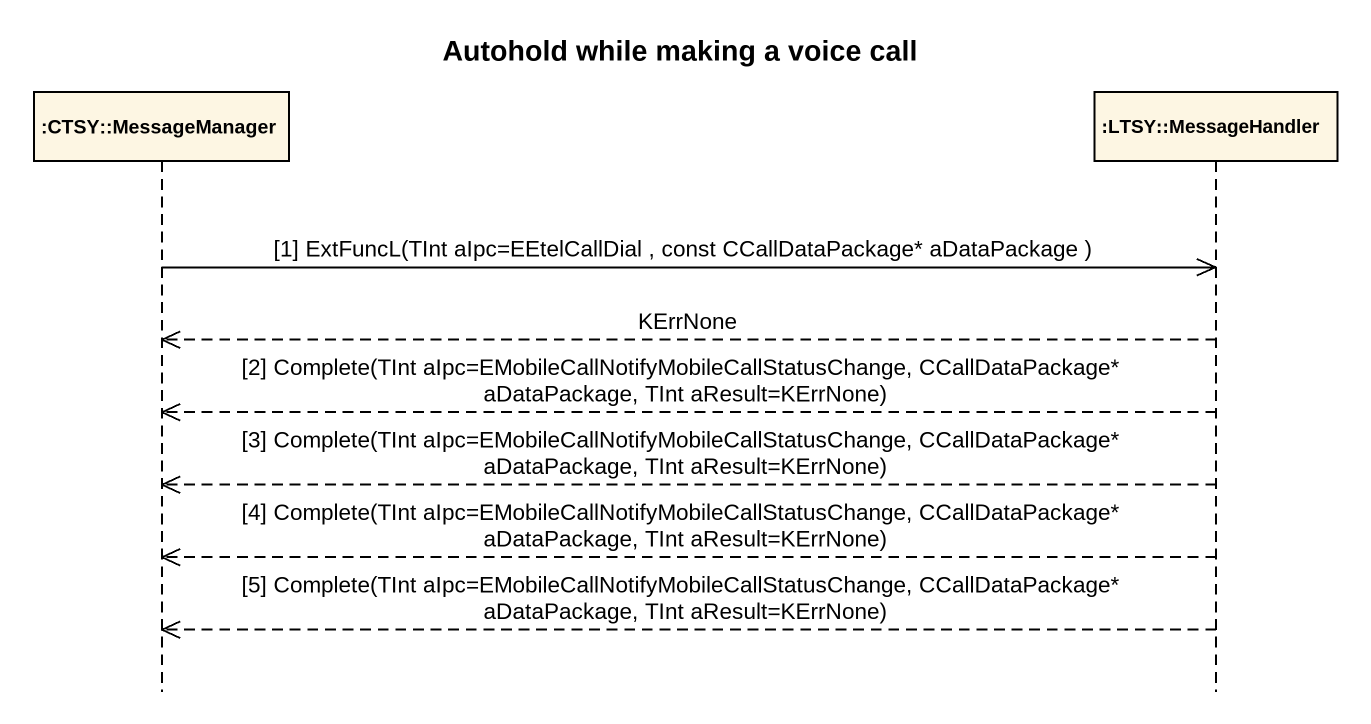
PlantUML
@startuml
title Autohold while making a voice call
hide footbox
participant ":CTSY::MessageManager" as CTSY_MessageManager
participant ":LTSY::MessageHandler" as LTSY_MessageHandler

CTSY_MessageManager ->> LTSY_MessageHandler : [1] ExtFuncL(TInt aIpc=EEtelCallDial , const CCallDataPackage* aDataPackage )
LTSY_MessageHandler -->> CTSY_MessageManager : KErrNone
LTSY_MessageHandler -->> CTSY_MessageManager : [2] Complete(TInt aIpc=EMobileCallNotifyMobileCallStatusChange, CCallDataPackage* aDataPackage, TInt aResult=KErrNone)
LTSY_MessageHandler -->> CTSY_MessageManager : [3] Complete(TInt aIpc=EMobileCallNotifyMobileCallStatusChange, CCallDataPackage* aDataPackage, TInt aResult=KErrNone)
LTSY_MessageHandler -->> CTSY_MessageManager : [4] Complete(TInt aIpc=EMobileCallNotifyMobileCallStatusChange, CCallDataPackage* aDataPackage, TInt aResult=KErrNone)
LTSY_MessageHandler -->> CTSY_MessageManager : [5] Complete(TInt aIpc=EMobileCallNotifyMobileCallStatusChange, CCallDataPackage* aDataPackage, TInt aResult=KErrNone)
@enduml
